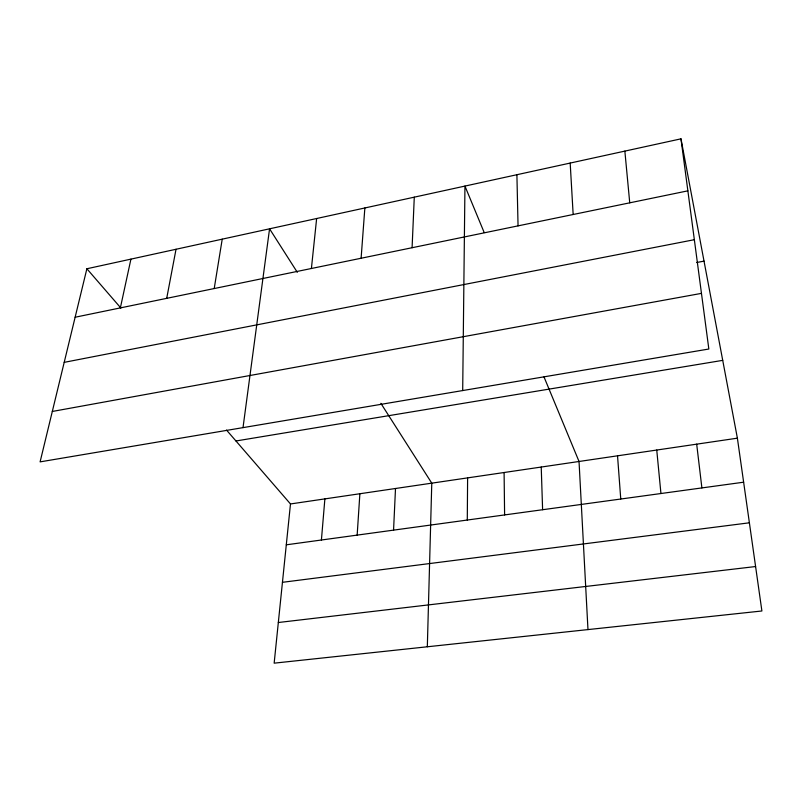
<?xml version="1.0" encoding="UTF-8"?>
<svg xmlns="http://www.w3.org/2000/svg" width="802" height="802" viewBox="0 0 802 802"><rect width="100%" height="100%" fill="white"/><g stroke="black" fill="none" stroke-linecap="round" stroke-linejoin="round"><path stroke-width="1.2" d="M467.285 520.037L467.616 477.882M462.694 390.554L464.949 186.084L484.197 232.56M427.326 646.773L431.777 483.155L380.87 403.326M412.088 247.718L414.283 197.162M393.561 530.132L395.506 488.498M357.161 535.114L359.877 493.741M361.111 258.234L364.86 207.969M321.412 540.007L324.88 498.894M226.525 430.083L290.484 503.957L274.154 663.164L761.9 610.984L737.389 438.173L680.978 138.836L86.877 268.76L40.1 461.872L708.838 349.02L680.978 138.836M311.407 268.49L316.64 218.515M243.016 427.626L269.562 228.811L297.311 272.319M214.214 288.54L222.224 239.166M166.706 298.334L176.029 249.262M120.36 307.898L130.926 259.126M75.137 317.231L687.875 190.836M64.21 362.354L694.352 239.698M696.727 262.505L704.026 261.121M52.31 411.466L701.469 293.372M235.968 440.98L722.722 360.359M290.484 503.957L737.389 438.173M286.294 544.819L743.634 482.202M282.444 582.312L749.389 522.804M278.324 622.512L755.594 566.543M86.877 268.76L120.871 308.028M544.007 376.94L579.034 461.481L587.976 629.59M696.687 444.158L701.89 487.917M656.748 450.042L660.938 493.521M624.858 151.107L629.74 202.826M617.53 455.807L620.758 499.024M570.182 163.067L573.159 214.495M541.23 467.045L542.613 509.721M516.899 174.726L518.052 225.863M504.097 472.508L504.608 514.924"/></g></svg>
